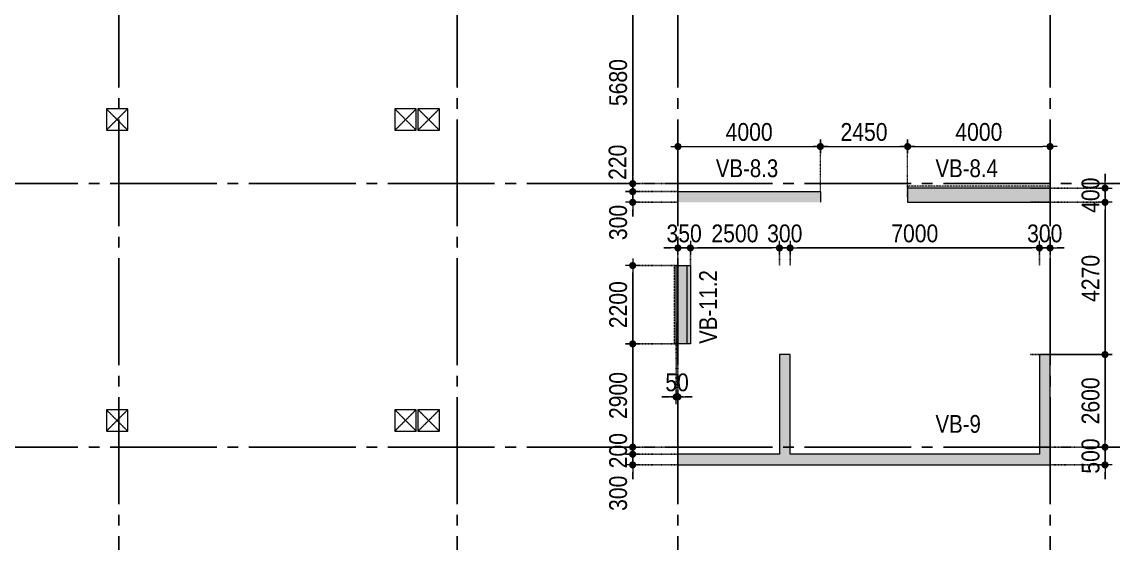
# Model space of a CAD drawing. Header units: millimetres. Extents: x -3973692 to -2843767, y 592734 to 838475.
# Drawn here: x -3490070 to -3459423, y 697534 to 712175 of the extents above; entities that cross this region are included whole.
import ezdxf
from ezdxf.enums import TextEntityAlignment as Align

# ---------------------------------------------------------------- set-up
doc = ezdxf.new("R2010")
doc.units = ezdxf.units.MM
doc.header["$MEASUREMENT"] = 0
doc.header["$PDMODE"] = 3
doc.header["$PDSIZE"] = -20
for name, pattern in [('CHG_XX_Cot_Tang 1$0$MB_Luoi truc$0$HTT Hidden 21', [3, 2, -1]), ('CHG_XX_Luoi truc$0$MB_Luoi truc$0$Center101', [13, 10, -1, 1, -1]), ('DIVIDE2', [15.875, 6.35, -3.175, 0, -3.175, 0, -3.175]), ('HIDDEN5', [2.8375, 1.25, -1.5875])]:
    doc.linetypes.add(name, pattern=pattern)
doc.layers.get('0').update_dxf_attribs({"lineweight": 9})
doc.layers.get('Defpoints').update_dxf_attribs({"color": 10, "lineweight": 0})
for name, color, linetype, lineweight in [("'S_General_Dim_1", 1, 'Continuous', 18), ("'S_General_Divide_3 Intermediate", 3, 'DIVIDE2', 40), ('CHG_XX_Cot_Tang 1$0$NS-DuongBao', 3, 'Continuous', 18), ('CHG_XX_Cot_Tang 1$0$NS-Pier', 150, 'Continuous', 9), ('CHG_XX_Cot_Tang 1$0$NS-Pier @ 1', 150, 'Continuous', 9), ('CHG_XX_Cot_Tang 1$0$NS-Pier @ 150 VP1', 150, 'Continuous', 9), ('CHG_XX_Cot_Tang 1$0$NS-Pier @ 150 VP2', 150, 'Continuous', 9), ('CHG_XX_Cot_Tang 1$0$NS-Pier @ 150 VP3', 150, 'Continuous', 9), ('CHG_XX_Cot_Tang 1$0$NS-Pier @ 150 VP4', 150, 'Continuous', 9), ('CHG_XX_Cot_Tang 1$0$NS-Pier @ 150 VP5', 150, 'Continuous', 9), ('CHG_XX_Cot_Tang 1$0$NS-Pier @ 150 VP6', 150, 'Continuous', 9), ('CHG_XX_Cot_Tang 1$0$NS-Pier @ 150 VP7', 150, 'Continuous', 9), ('CHG_XX_Cot_Tang 1$0$NS-Pier @ 150 VP8', 150, 'Continuous', 9), ('CHG_XX_Cot_Tang 1$0$NS-Pier @ 150 VP9', 150, 'Continuous', 9), ('CHG_XX_Cot_Tang 1$0$NS-Pier @ 150 VPModel', 150, 'Continuous', 9), ('KTH', 154, 'Continuous', 9), ('TEXT', 7, 'Continuous', 15)]:
    doc.layers.add(name, color=color, linetype=linetype, lineweight=lineweight)
for name, color, linetype in [('CHG_XX_Cot_Tang 1$0$mb_cot tang 1-3$0$Concrete Line', 6, 'Continuous'), ('CHG_XX_Luoi truc$0$Grid', 34, 'Continuous'), ('CHG_XX_Luoi truc$0$Grid Line', 251, 'CHG_XX_Luoi truc$0$MB_Luoi truc$0$Center101'), ('dim', 1, 'Continuous')]:
    doc.layers.add(name, color=color, linetype=linetype)
doc.styles.add('arial', font='arial.ttf', dxfattribs={"width": 0.85})
doc.styles.add('CHG_XX_Luoi truc$0$MB_Luoi truc$0$Grid A-F$0$VNI-HelveCB', font='')
doc.styles.add('TTP-HelCon', font='')
doc.styles.get('CHG_XX_Luoi truc$0$MB_Luoi truc$0$Grid A-F$0$VNI-HelveCB').set_extended_font_data('VNI-Helve-Condense', bold=True)
doc.styles.get('TTP-HelCon').set_extended_font_data('VNI-Helve-Condense')
doc.dimstyles.new('200', dxfattribs={"dimscale": 200, "dimtxt": 2.5, "dimasz": 1, "dimexe": 0, "dimexo": 0, "dimgap": 0.75, "dimtad": 1, "dimdec": 0, "dimrnd": 10, "dimzin": 9, "dimdsep": 46, "dimtxsty": 'arial', "dimblk1": 'DIMDOT', "dimblk2": 'DIMDOT', "dimsah": 1, "dimcen": 2, "dimdle": 3, "dimclre": 8, "dimclrt": 2, "dimadec": 0, "dimazin": 0, "dimtfac": 1, "dimtdec": 0, "dimtix": 1, "dimtmove": 2, "dimatfit": 3, "dimldrblk": 'DIMPIJL', "dimfxl": 1, "dimtvp": 1.8, "dimtolj": 1, "dimtzin": 0, "dimarcsym": 0})

# ---------------------------------------------------------------- blocks, each defined once
blk = doc.blocks.new('CHG_XX_Cot_Tang 1$0$HoBoi_C600x600')
at = {"layer": 'CHG_XX_Cot_Tang 1$0$NS-Pier', "linetype": 'CHG_XX_Cot_Tang 1$0$MB_Luoi truc$0$HTT Hidden 21'}
for p, q in [((300, 300), (-300, -300)), ((-300, 300), (300, -300))]:
    blk.add_line(p, q, dxfattribs=at)
at = {"layer": 'CHG_XX_Cot_Tang 1$0$NS-Pier'}
blk.add_lwpolyline([(300, -300), (300, 300), (-300, 300), (-300, -300)], close=True, dxfattribs=at)
blk = doc.blocks.new('CHG_XX_Cot_Tang 1$0$Block B_Core wall')
at = {"layer": 'CHG_XX_Cot_Tang 1$0$NS-Pier'}
for points in [[(-7300, 300), (-7300, 3100), (-7600, 3100), (-7600, 300)], [(0, 300), (0, 3100), (-300, 3100), (-300, 300)], [(0, 0), (0, 300), (-10450, 300), (-10450, 0)]]:
    blk.add_hatch(color=256, dxfattribs=at).paths.add_polyline_path(points)
for p, q in [((-7300, 3100), (-7600, 3100)), ((-7600, 3100), (-7600, 300)), ((-7300, 300), (-7300, 3100)), ((-300, 3100), (-300, 300)), ((0, 3100), (-300, 3100)), ((0, 0), (0, 3100)), ((-7600, 300), (-10450, 300)), ((-10450, 300), (-10450, 0)), ((-10450, 0), (0, 0)), ((-300, 300), (-7300, 300))]:
    blk.add_line(p, q, dxfattribs=at)
blk = doc.blocks.new('*U2841')
at = {"layer": 'CHG_XX_Luoi truc$0$Grid Line'}
blk.add_line((0, 0), (0, 608), dxfattribs=at)
at = {"layer": 'CHG_XX_Luoi truc$0$Grid', "lineweight": -2, "style": 'CHG_XX_Luoi truc$0$MB_Luoi truc$0$Grid A-F$0$VNI-HelveCB'}
for tag, p in [('GRIDSUB', (0, 617)), ('GRID', (0, -9))]:
    blk.add_attdef(tag, text='', height=5, dxfattribs=at).set_placement(p, align=Align.MIDDLE)
blk = doc.blocks.new('*U2846')
at = {"layer": 'CHG_XX_Luoi truc$0$Grid Line'}
blk.add_line((0, 0), (0, 608), dxfattribs=at)
at = {"layer": 'CHG_XX_Luoi truc$0$Grid', "lineweight": -2, "style": 'CHG_XX_Luoi truc$0$MB_Luoi truc$0$Grid A-F$0$VNI-HelveCB'}
for tag, p in [('GRIDSUB', (0, 617)), ('GRID', (0, -9))]:
    blk.add_attdef(tag, text='', height=5, dxfattribs=at).set_placement(p, align=Align.MIDDLE)
blk = doc.blocks.new('*U2843')
at = {"layer": 'CHG_XX_Luoi truc$0$Grid Line'}
blk.add_line((0, 0), (0, 438), dxfattribs=at)
at = {"layer": 'CHG_XX_Luoi truc$0$Grid', "lineweight": -2, "style": 'CHG_XX_Luoi truc$0$MB_Luoi truc$0$Grid A-F$0$VNI-HelveCB'}
for tag, p in [('GRIDSUB', (0, 447)), ('GRID', (0, -9))]:
    blk.add_attdef(tag, text='', height=5, dxfattribs=at).set_placement(p, align=Align.MIDDLE)
blk = doc.blocks.new('CHG_XX_Luoi truc')
at = {"layer": 'CHG_XX_Luoi truc$0$Grid', "xscale": 300, "yscale": 300, "zscale": 300}
for name, p in [('*U2846', (61150, -12747)), ('*U2841', (70650, -12747)), ('*U2841', (76850, -12747)), ('*U2841', (87300, -12747))]:
    blk.add_blockref(name, p, dxfattribs=at)
at = {"layer": 'CHG_XX_Luoi truc$0$Grid', "xscale": 300.0000000000013, "yscale": 300.0000000000013, "zscale": 300.0000000000013, "rotation": 90}
for p in [(110703, 97650), (110703, 90250)]:
    blk.add_blockref('*U2843', p, dxfattribs=at)
blk = doc.blocks.new('*U3265')
at = {"layer": 'CHG_XX_Cot_Tang 1$0$NS-Pier @ 1', "true_color": 0xffffff}
h = blk.add_hatch(color=7, dxfattribs=at)
h.dxf.hatch_style = 1
h.paths.add_polyline_path([(77200, 95350), (76800, 95350), (76800, 93150), (77200, 93150)])
at = {"layer": 'CHG_XX_Cot_Tang 1$0$NS-Pier @ 150 VP1', "true_color": 0xffffff}
h = blk.add_hatch(color=7, dxfattribs=at)
h.dxf.hatch_style = 1
h.paths.add_polyline_path([(77200, 95350), (76800, 95350), (76800, 93150), (77200, 93150)])
at = {"layer": 'CHG_XX_Cot_Tang 1$0$NS-Pier @ 150 VP2', "true_color": 0xffffff}
h = blk.add_hatch(color=7, dxfattribs=at)
h.dxf.hatch_style = 1
h.paths.add_polyline_path([(77200, 95350), (76800, 95350), (76800, 93150), (77200, 93150)])
at = {"layer": 'CHG_XX_Cot_Tang 1$0$NS-Pier @ 150 VP3', "true_color": 0xffffff}
h = blk.add_hatch(color=7, dxfattribs=at)
h.dxf.hatch_style = 1
h.paths.add_polyline_path([(77200, 95350), (76800, 95350), (76800, 93150), (77200, 93150)])
at = {"layer": 'CHG_XX_Cot_Tang 1$0$NS-Pier @ 150 VP4', "true_color": 0xffffff}
h = blk.add_hatch(color=7, dxfattribs=at)
h.dxf.hatch_style = 1
h.paths.add_polyline_path([(77200, 95350), (76800, 95350), (76800, 93150), (77200, 93150)])
at = {"layer": 'CHG_XX_Cot_Tang 1$0$NS-Pier @ 150 VP5', "true_color": 0xffffff}
h = blk.add_hatch(color=7, dxfattribs=at)
h.dxf.hatch_style = 1
h.paths.add_polyline_path([(77200, 95350), (76800, 95350), (76800, 93150), (77200, 93150)])
at = {"layer": 'CHG_XX_Cot_Tang 1$0$NS-Pier @ 150 VP6', "true_color": 0xffffff}
h = blk.add_hatch(color=7, dxfattribs=at)
h.dxf.hatch_style = 1
h.paths.add_polyline_path([(77200, 95350), (76800, 95350), (76800, 93150), (77200, 93150)])
at = {"layer": 'CHG_XX_Cot_Tang 1$0$NS-Pier @ 150 VP7', "true_color": 0xffffff}
h = blk.add_hatch(color=7, dxfattribs=at)
h.dxf.hatch_style = 1
h.paths.add_polyline_path([(77200, 95350), (76800, 95350), (76800, 93150), (77200, 93150)])
at = {"layer": 'CHG_XX_Cot_Tang 1$0$NS-Pier @ 150 VP8', "true_color": 0xffffff}
h = blk.add_hatch(color=7, dxfattribs=at)
h.dxf.hatch_style = 1
h.paths.add_polyline_path([(77200, 95350), (76800, 95350), (76800, 93150), (77200, 93150)])
at = {"layer": 'CHG_XX_Cot_Tang 1$0$NS-Pier @ 150 VP9', "true_color": 0xffffff}
h = blk.add_hatch(color=7, dxfattribs=at)
h.dxf.hatch_style = 1
h.paths.add_polyline_path([(77200, 95350), (76800, 95350), (76800, 93150), (77200, 93150)])
at = {"layer": 'CHG_XX_Cot_Tang 1$0$NS-Pier @ 150 VPModel', "true_color": 0xffffff}
h = blk.add_hatch(color=7, dxfattribs=at)
h.dxf.hatch_style = 1
h.paths.add_polyline_path([(77200, 95350), (76800, 95350), (76800, 93150), (77200, 93150)])
blk = doc.blocks.new('CHG_XX_Cot_Tang 1')
at = {"layer": 'CHG_XX_Cot_Tang 1$0$NS-Pier', "true_color": 0x139b48}
h = blk.add_hatch(color=114, dxfattribs=at)
h.dxf.hatch_style = 1
h.paths.add_polyline_path([(80850, 97125), (80850, 97425), (76850, 97425), (76850, 97125)])
h.paths.add_polyline_path([(83300, 97525), (83300, 97125), (87300, 97125), (87300, 97525)])
at = {"layer": 'CHG_XX_Cot_Tang 1$0$NS-DuongBao'}
blk.add_lwpolyline([(76800, 95350), (77200, 95350), (77200, 93150), (76800, 93150)], close=True, dxfattribs=at)
at = {"layer": 'CHG_XX_Cot_Tang 1$0$NS-Pier'}
for p, q in [((76850, 97125), (76850, 97525)), ((76850, 97425), (80850, 97425)), ((80850, 97425), (80850, 97125))]:
    blk.add_line(p, q, dxfattribs=at)
at = {"layer": 'CHG_XX_Cot_Tang 1$0$NS-Pier', "color": 9, "linetype": 'CHG_XX_Cot_Tang 1$0$MB_Luoi truc$0$HTT Hidden 21'}
for points in [[(87300, 97525), (87300, 97575), (83300, 97575), (83300, 97525)], [(76800, 93150), (76750, 93150), (76750, 95350), (76800, 95350)]]:
    blk.add_lwpolyline(points, dxfattribs=at)
at = {"layer": 'CHG_XX_Cot_Tang 1$0$NS-Pier'}
for points in [[(87300, 97525), (83300, 97525), (83300, 97125), (87300, 97125)], [(77100, 93150), (76800, 93150), (76800, 95350), (77100, 95350)]]:
    blk.add_lwpolyline(points, close=True, dxfattribs=at)
at = {"layer": 'CHG_XX_Cot_Tang 1$0$mb_cot tang 1-3$0$Concrete Line'}
for name, p in [('CHG_XX_Cot_Tang 1$0$HoBoi_C600x600', (61100, 99450)), ('CHG_XX_Cot_Tang 1$0$HoBoi_C600x600', (69200, 99450)), ('CHG_XX_Cot_Tang 1$0$HoBoi_C600x600', (69850, 99450)), ('CHG_XX_Cot_Tang 1$0$Block B_Core wall', (87300, 89750)), ('CHG_XX_Cot_Tang 1$0$HoBoi_C600x600', (61100, 91000)), ('CHG_XX_Cot_Tang 1$0$HoBoi_C600x600', (69200, 91000)), ('CHG_XX_Cot_Tang 1$0$HoBoi_C600x600', (69850, 91000))]:
    blk.add_blockref(name, p, dxfattribs=at)
at = {"layer": 'CHG_XX_Cot_Tang 1$0$NS-Pier'}
for name in ['CHG_XX_Luoi truc', '*U3265']:
    blk.add_blockref(name, (0, 0), dxfattribs=at)
blk = doc.blocks.new('DIMDOT')
for p, q in [((1, 0), (-1, 0)), ((0, -1), (0, 1))]:
    blk.add_line(p, q)
at = {"const_width": 0.5}
blk.add_lwpolyline([(-0.25, 0, 1), (0.25, 0, 1)], format="xyb", close=True, dxfattribs=at)
blk = doc.blocks.new('*D171')
at = {"layer": "'S_General_Dim_1", "color": 8, "linetype": 'HIDDEN5', "lineweight": -2, "transparency": 16777216}
for p, q in [((-3471645, 713306), (-3472916, 713306)), ((-3471645, 707631), (-3472916, 707631))]:
    blk.add_line(p, q, dxfattribs=at)
at = {"layer": "'S_General_Dim_1", "color": 0, "lineweight": -2, "transparency": 16777216}
blk.add_line((-3472916, 713106), (-3472916, 707831), dxfattribs=at)
at = {"layer": 'Defpoints', "color": 0, "transparency": 16777216}
for p in [(-3471645, 713306), (-3472916, 707631), (-3471645, 707631)]:
    blk.add_point(p, dxfattribs=at)
at = {"layer": "'S_General_Dim_1", "color": 0, "lineweight": -2, "transparency": 16777216, "xscale": 200, "yscale": 200, "zscale": 200}
for p, rotation in [((-3472916, 713306), 90), ((-3472916, 707631), 270)]:
    blk.add_blockref('DIMDOT', p, dxfattribs=dict(at, rotation=rotation))
at = {"layer": "'S_General_Dim_1", "color": 2, "transparency": 16777216, "insert": (-3473322, 710469), "char_height": 500, "attachment_point": 5, "rotation": 90, "style": 'arial'}
blk.add_mtext('\\A1;5680', dxfattribs=at)
blk = doc.blocks.new('DIMPIJL')
at = {"linetype": 'ByBlock'}
blk.add_solid([(-2.5, 0.42), (-2.5, -0.42), (0, 0)], dxfattribs=at)
blk = doc.blocks.new('*D172')
at = {"layer": "'S_General_Dim_1", "color": 0, "lineweight": -2, "transparency": 16777216}
for p, q in [((-3472916, 707831), (-3472916, 708031)), ((-3472916, 707631), (-3472916, 707406)), ((-3472916, 707206), (-3472916, 707006))]:
    blk.add_line(p, q, dxfattribs=at)
at = {"layer": "'S_General_Dim_1", "color": 8, "linetype": 'HIDDEN5', "lineweight": -2, "transparency": 16777216}
for p, q in [((-3471645, 707631), (-3472916, 707631)), ((-3471645, 707406), (-3472916, 707406))]:
    blk.add_line(p, q, dxfattribs=at)
at = {"layer": 'Defpoints', "color": 0, "transparency": 16777216}
for p in [(-3471645, 707631), (-3472916, 707406), (-3471645, 707406)]:
    blk.add_point(p, dxfattribs=at)
at = {"layer": "'S_General_Dim_1", "color": 0, "lineweight": -2, "transparency": 16777216, "xscale": 200, "yscale": 200, "zscale": 200}
for p, rotation in [((-3472916, 707631), 270), ((-3472916, 707406), 90)]:
    blk.add_blockref('DIMDOT', p, dxfattribs=dict(at, rotation=rotation))
at = {"layer": "'S_General_Dim_1", "color": 2, "transparency": 16777216, "insert": (-3473338, 708230), "char_height": 500, "attachment_point": 5, "rotation": 90, "style": 'arial'}
blk.add_mtext('\\A1;220', dxfattribs=at)
blk = doc.blocks.new('*D173')
at = {"layer": "'S_General_Dim_1", "color": 0, "lineweight": -2, "transparency": 16777216}
for p, q in [((-3472916, 707606), (-3472916, 707806)), ((-3472916, 707406), (-3472916, 707106)), ((-3472916, 706906), (-3472916, 706706))]:
    blk.add_line(p, q, dxfattribs=at)
at = {"layer": "'S_General_Dim_1", "color": 8, "linetype": 'HIDDEN5', "lineweight": -2, "transparency": 16777216}
for p, q in [((-3471645, 707406), (-3472916, 707406)), ((-3471645, 707106), (-3472916, 707106))]:
    blk.add_line(p, q, dxfattribs=at)
at = {"layer": 'Defpoints', "color": 0, "transparency": 16777216}
for p in [(-3471645, 707406), (-3472916, 707106), (-3471645, 707106)]:
    blk.add_point(p, dxfattribs=at)
at = {"layer": "'S_General_Dim_1", "color": 0, "lineweight": -2, "transparency": 16777216, "xscale": 200, "yscale": 200, "zscale": 200}
for p, rotation in [((-3472916, 707406), 270), ((-3472916, 707106), 90)]:
    blk.add_blockref('DIMDOT', p, dxfattribs=dict(at, rotation=rotation))
at = {"layer": "'S_General_Dim_1", "color": 2, "transparency": 16777216, "insert": (-3473322, 706540), "char_height": 500, "attachment_point": 5, "rotation": 90, "style": 'arial'}
blk.add_mtext('\\A1;300', dxfattribs=at)
blk = doc.blocks.new('*D174')
at = {"layer": "'S_General_Dim_1", "color": 8, "linetype": 'HIDDEN5', "lineweight": -2, "transparency": 16777216}
for p, q in [((-3471645, 705331), (-3472916, 705331)), ((-3471645, 703131), (-3472916, 703131))]:
    blk.add_line(p, q, dxfattribs=at)
at = {"layer": "'S_General_Dim_1", "color": 0, "lineweight": -2, "transparency": 16777216}
blk.add_line((-3472916, 705131), (-3472916, 703331), dxfattribs=at)
at = {"layer": 'Defpoints', "color": 0, "transparency": 16777216}
for p in [(-3471645, 705331), (-3472916, 703131), (-3471645, 703131)]:
    blk.add_point(p, dxfattribs=at)
at = {"layer": "'S_General_Dim_1", "color": 0, "lineweight": -2, "transparency": 16777216, "xscale": 200, "yscale": 200, "zscale": 200}
for p, rotation in [((-3472916, 705331), 90), ((-3472916, 703131), 270)]:
    blk.add_blockref('DIMDOT', p, dxfattribs=dict(at, rotation=rotation))
at = {"layer": "'S_General_Dim_1", "color": 2, "transparency": 16777216, "insert": (-3473322, 704231), "char_height": 500, "attachment_point": 5, "rotation": 90, "style": 'arial'}
blk.add_mtext('\\A1;2200', dxfattribs=at)
blk = doc.blocks.new('*D175')
at = {"layer": "'S_General_Dim_1", "color": 8, "linetype": 'HIDDEN5', "lineweight": -2, "transparency": 16777216}
for p, q in [((-3471645, 703131), (-3472916, 703131)), ((-3471645, 700231), (-3472916, 700231))]:
    blk.add_line(p, q, dxfattribs=at)
at = {"layer": "'S_General_Dim_1", "color": 0, "lineweight": -2, "transparency": 16777216}
blk.add_line((-3472916, 702931), (-3472916, 700431), dxfattribs=at)
at = {"layer": 'Defpoints', "color": 0, "transparency": 16777216}
for p in [(-3471645, 703131), (-3472916, 700231), (-3471645, 700231)]:
    blk.add_point(p, dxfattribs=at)
at = {"layer": "'S_General_Dim_1", "color": 0, "lineweight": -2, "transparency": 16777216, "xscale": 200, "yscale": 200, "zscale": 200}
for p, rotation in [((-3472916, 703131), 90), ((-3472916, 700231), 270)]:
    blk.add_blockref('DIMDOT', p, dxfattribs=dict(at, rotation=rotation))
at = {"layer": "'S_General_Dim_1", "color": 2, "transparency": 16777216, "insert": (-3473322, 701681), "char_height": 500, "attachment_point": 5, "rotation": 90, "style": 'arial'}
blk.add_mtext('\\A1;2900', dxfattribs=at)
blk = doc.blocks.new('*D176')
at = {"layer": "'S_General_Dim_1", "color": 0, "lineweight": -2, "transparency": 16777216}
for p, q in [((-3472916, 700431), (-3472916, 700631)), ((-3472916, 700231), (-3472916, 700031)), ((-3472916, 699831), (-3472916, 699631))]:
    blk.add_line(p, q, dxfattribs=at)
at = {"layer": "'S_General_Dim_1", "color": 8, "linetype": 'HIDDEN5', "lineweight": -2, "transparency": 16777216}
for p, q in [((-3471645, 700231), (-3472916, 700231)), ((-3471645, 700031), (-3472916, 700031))]:
    blk.add_line(p, q, dxfattribs=at)
at = {"layer": 'Defpoints', "color": 0, "transparency": 16777216}
for p in [(-3472916, 700031), (-3471645, 700231), (-3471645, 700031)]:
    blk.add_point(p, dxfattribs=at)
at = {"layer": "'S_General_Dim_1", "color": 0, "lineweight": -2, "transparency": 16777216, "xscale": 200, "yscale": 200, "zscale": 200}
for p, rotation in [((-3472916, 700231), 270), ((-3472916, 700031), 90)]:
    blk.add_blockref('DIMDOT', p, dxfattribs=dict(at, rotation=rotation))
at = {"layer": "'S_General_Dim_1", "color": 2, "transparency": 16777216, "insert": (-3473322, 700131), "char_height": 500, "attachment_point": 5, "rotation": 90, "style": 'arial'}
blk.add_mtext('\\A1;200', dxfattribs=at)
blk = doc.blocks.new('*D177')
at = {"layer": "'S_General_Dim_1", "color": 0, "lineweight": -2, "transparency": 16777216}
for p, q in [((-3472916, 700231), (-3472916, 700431)), ((-3472916, 700031), (-3472916, 699731)), ((-3472916, 699531), (-3472916, 699331))]:
    blk.add_line(p, q, dxfattribs=at)
at = {"layer": "'S_General_Dim_1", "color": 8, "linetype": 'HIDDEN5', "lineweight": -2, "transparency": 16777216}
for p, q in [((-3471645, 700031), (-3472916, 700031)), ((-3471645, 699731), (-3472916, 699731))]:
    blk.add_line(p, q, dxfattribs=at)
at = {"layer": 'Defpoints', "color": 0, "transparency": 16777216}
for p in [(-3471645, 700031), (-3472916, 699731), (-3471645, 699731)]:
    blk.add_point(p, dxfattribs=at)
at = {"layer": "'S_General_Dim_1", "color": 0, "lineweight": -2, "transparency": 16777216, "xscale": 200, "yscale": 200, "zscale": 200}
for p, rotation in [((-3472916, 700031), 270), ((-3472916, 699731), 90)]:
    blk.add_blockref('DIMDOT', p, dxfattribs=dict(at, rotation=rotation))
at = {"layer": "'S_General_Dim_1", "color": 2, "transparency": 16777216, "insert": (-3473322, 698935), "char_height": 500, "attachment_point": 5, "rotation": 90, "style": 'arial'}
blk.add_mtext('\\A1;300', dxfattribs=at)
blk = doc.blocks.new('*D359')
at = {"layer": "'S_General_Dim_1", "color": 8, "linetype": 'HIDDEN5', "lineweight": -2, "transparency": 16777216}
for p, q in [((-3461195, 702831), (-3459652, 702831)), ((-3461195, 700231), (-3459652, 700231))]:
    blk.add_line(p, q, dxfattribs=at)
at = {"layer": "'S_General_Dim_1", "color": 0, "lineweight": -2, "transparency": 16777216}
blk.add_line((-3459652, 702631), (-3459652, 700431), dxfattribs=at)
at = {"layer": 'Defpoints', "color": 0, "transparency": 16777216}
for p in [(-3461195, 702831), (-3461195, 700231), (-3459652, 700231)]:
    blk.add_point(p, dxfattribs=at)
at = {"layer": "'S_General_Dim_1", "color": 0, "lineweight": -2, "transparency": 16777216, "xscale": 200, "yscale": 200, "zscale": 200}
for p, rotation in [((-3459652, 702831), 90), ((-3459652, 700231), 270)]:
    blk.add_blockref('DIMDOT', p, dxfattribs=dict(at, rotation=rotation))
at = {"layer": "'S_General_Dim_1", "color": 2, "transparency": 16777216, "insert": (-3460057, 701531), "char_height": 500, "attachment_point": 5, "rotation": 90, "style": 'arial'}
blk.add_mtext('\\A1;2600', dxfattribs=at)
blk = doc.blocks.new('*D360')
at = {"layer": "'S_General_Dim_1", "color": 0, "lineweight": -2, "transparency": 16777216}
for p, q in [((-3459652, 700431), (-3459652, 700631)), ((-3459652, 700231), (-3459652, 699731)), ((-3459652, 699531), (-3459652, 699331))]:
    blk.add_line(p, q, dxfattribs=at)
at = {"layer": "'S_General_Dim_1", "color": 8, "linetype": 'HIDDEN5', "lineweight": -2, "transparency": 16777216}
for p, q in [((-3461195, 700231), (-3459652, 700231)), ((-3461195, 699731), (-3459652, 699731))]:
    blk.add_line(p, q, dxfattribs=at)
at = {"layer": 'Defpoints', "color": 0, "transparency": 16777216}
for p in [(-3461195, 700231), (-3461195, 699731), (-3459652, 699731)]:
    blk.add_point(p, dxfattribs=at)
at = {"layer": "'S_General_Dim_1", "color": 0, "lineweight": -2, "transparency": 16777216, "xscale": 200, "yscale": 200, "zscale": 200}
for p, rotation in [((-3459652, 700231), 270), ((-3459652, 699731), 90)]:
    blk.add_blockref('DIMDOT', p, dxfattribs=dict(at, rotation=rotation))
at = {"layer": "'S_General_Dim_1", "color": 2, "transparency": 16777216, "insert": (-3460057, 699981), "char_height": 500, "attachment_point": 5, "rotation": 90, "style": 'arial'}
blk.add_mtext('\\A1;500', dxfattribs=at)
blk = doc.blocks.new('*D361')
at = {"layer": "'S_General_Dim_1", "color": 0, "lineweight": -2, "transparency": 16777216}
for p, q in [((-3471845, 705825), (-3472045, 705825)), ((-3471645, 705825), (-3471295, 705825)), ((-3471095, 705825), (-3470895, 705825))]:
    blk.add_line(p, q, dxfattribs=at)
at = {"layer": "'S_General_Dim_1", "color": 8, "linetype": 'HIDDEN5', "lineweight": -2, "transparency": 16777216}
for p, q in [((-3471645, 705331), (-3471645, 705825)), ((-3471295, 705331), (-3471295, 705825))]:
    blk.add_line(p, q, dxfattribs=at)
at = {"layer": 'Defpoints', "color": 0, "transparency": 16777216}
for p in [(-3471295, 705825), (-3471645, 705331), (-3471295, 705331)]:
    blk.add_point(p, dxfattribs=at)
at = {"layer": "'S_General_Dim_1", "color": 0, "lineweight": -2, "transparency": 16777216, "xscale": 200, "yscale": 200, "zscale": 200}
blk.add_blockref('DIMDOT', (-3471645, 705825), dxfattribs=at)
at = {"layer": "'S_General_Dim_1", "color": 0, "lineweight": -2, "transparency": 16777216, "xscale": 200, "yscale": 200, "zscale": 200, "rotation": 180}
blk.add_blockref('DIMDOT', (-3471295, 705825), dxfattribs=at)
at = {"layer": "'S_General_Dim_1", "color": 2, "transparency": 16777216, "insert": (-3471470, 706230), "char_height": 500, "attachment_point": 5, "style": 'arial'}
blk.add_mtext('\\A1;350', dxfattribs=at)
blk = doc.blocks.new('*D362')
at = {"layer": "'S_General_Dim_1", "color": 8, "linetype": 'HIDDEN5', "lineweight": -2, "transparency": 16777216}
for p, q in [((-3471295, 705331), (-3471295, 705825)), ((-3468795, 705331), (-3468795, 705825))]:
    blk.add_line(p, q, dxfattribs=at)
at = {"layer": "'S_General_Dim_1", "color": 0, "lineweight": -2, "transparency": 16777216}
blk.add_line((-3471095, 705825), (-3468995, 705825), dxfattribs=at)
at = {"layer": 'Defpoints', "color": 0, "transparency": 16777216}
for p in [(-3468795, 705825), (-3471295, 705331), (-3468795, 705331)]:
    blk.add_point(p, dxfattribs=at)
at = {"layer": "'S_General_Dim_1", "color": 0, "lineweight": -2, "transparency": 16777216, "xscale": 200, "yscale": 200, "zscale": 200, "rotation": 180}
blk.add_blockref('DIMDOT', (-3471295, 705825), dxfattribs=at)
at = {"layer": "'S_General_Dim_1", "color": 0, "lineweight": -2, "transparency": 16777216, "xscale": 200, "yscale": 200, "zscale": 200}
blk.add_blockref('DIMDOT', (-3468795, 705825), dxfattribs=at)
at = {"layer": "'S_General_Dim_1", "color": 2, "transparency": 16777216, "insert": (-3470045, 706230), "char_height": 500, "attachment_point": 5, "style": 'arial'}
blk.add_mtext('\\A1;2500', dxfattribs=at)
blk = doc.blocks.new('*D363')
at = {"layer": "'S_General_Dim_1", "color": 0, "lineweight": -2, "transparency": 16777216}
for p, q in [((-3468995, 705825), (-3469195, 705825)), ((-3468795, 705825), (-3468495, 705825)), ((-3468295, 705825), (-3468095, 705825))]:
    blk.add_line(p, q, dxfattribs=at)
at = {"layer": "'S_General_Dim_1", "color": 8, "linetype": 'HIDDEN5', "lineweight": -2, "transparency": 16777216}
for p, q in [((-3468795, 705331), (-3468795, 705825)), ((-3468495, 705331), (-3468495, 705825))]:
    blk.add_line(p, q, dxfattribs=at)
at = {"layer": 'Defpoints', "color": 0, "transparency": 16777216}
for p in [(-3468495, 705825), (-3468795, 705331), (-3468495, 705331)]:
    blk.add_point(p, dxfattribs=at)
at = {"layer": "'S_General_Dim_1", "color": 0, "lineweight": -2, "transparency": 16777216, "xscale": 200, "yscale": 200, "zscale": 200}
blk.add_blockref('DIMDOT', (-3468795, 705825), dxfattribs=at)
at = {"layer": "'S_General_Dim_1", "color": 0, "lineweight": -2, "transparency": 16777216, "xscale": 200, "yscale": 200, "zscale": 200, "rotation": 180}
blk.add_blockref('DIMDOT', (-3468495, 705825), dxfattribs=at)
at = {"layer": "'S_General_Dim_1", "color": 2, "transparency": 16777216, "insert": (-3468645, 706230), "char_height": 500, "attachment_point": 5, "style": 'arial'}
blk.add_mtext('\\A1;300', dxfattribs=at)
blk = doc.blocks.new('*D364')
at = {"layer": "'S_General_Dim_1", "color": 8, "linetype": 'HIDDEN5', "lineweight": -2, "transparency": 16777216}
for p, q in [((-3468495, 705331), (-3468495, 705825)), ((-3461495, 705331), (-3461495, 705825))]:
    blk.add_line(p, q, dxfattribs=at)
at = {"layer": "'S_General_Dim_1", "color": 0, "lineweight": -2, "transparency": 16777216}
blk.add_line((-3468295, 705825), (-3461695, 705825), dxfattribs=at)
at = {"layer": 'Defpoints', "color": 0, "transparency": 16777216}
for p in [(-3461495, 705825), (-3468495, 705331), (-3461495, 705331)]:
    blk.add_point(p, dxfattribs=at)
at = {"layer": "'S_General_Dim_1", "color": 0, "lineweight": -2, "transparency": 16777216, "xscale": 200, "yscale": 200, "zscale": 200, "rotation": 180}
blk.add_blockref('DIMDOT', (-3468495, 705825), dxfattribs=at)
at = {"layer": "'S_General_Dim_1", "color": 0, "lineweight": -2, "transparency": 16777216, "xscale": 200, "yscale": 200, "zscale": 200}
blk.add_blockref('DIMDOT', (-3461495, 705825), dxfattribs=at)
at = {"layer": "'S_General_Dim_1", "color": 2, "transparency": 16777216, "insert": (-3464995, 706230), "char_height": 500, "attachment_point": 5, "style": 'arial'}
blk.add_mtext('\\A1;7000', dxfattribs=at)
blk = doc.blocks.new('*D365')
at = {"layer": "'S_General_Dim_1", "color": 0, "lineweight": -2, "transparency": 16777216}
for p, q in [((-3461695, 705825), (-3461895, 705825)), ((-3461495, 705825), (-3461195, 705825)), ((-3460995, 705825), (-3460795, 705825))]:
    blk.add_line(p, q, dxfattribs=at)
at = {"layer": "'S_General_Dim_1", "color": 8, "linetype": 'HIDDEN5', "lineweight": -2, "transparency": 16777216}
for p, q in [((-3461495, 705331), (-3461495, 705825)), ((-3461195, 705331), (-3461195, 705825))]:
    blk.add_line(p, q, dxfattribs=at)
at = {"layer": 'Defpoints', "color": 0, "transparency": 16777216}
for p in [(-3461195, 705825), (-3461495, 705331), (-3461195, 705331)]:
    blk.add_point(p, dxfattribs=at)
at = {"layer": "'S_General_Dim_1", "color": 0, "lineweight": -2, "transparency": 16777216, "xscale": 200, "yscale": 200, "zscale": 200}
blk.add_blockref('DIMDOT', (-3461495, 705825), dxfattribs=at)
at = {"layer": "'S_General_Dim_1", "color": 0, "lineweight": -2, "transparency": 16777216, "xscale": 200, "yscale": 200, "zscale": 200, "rotation": 180}
blk.add_blockref('DIMDOT', (-3461195, 705825), dxfattribs=at)
at = {"layer": "'S_General_Dim_1", "color": 2, "transparency": 16777216, "insert": (-3461345, 706230), "char_height": 500, "attachment_point": 5, "style": 'arial'}
blk.add_mtext('\\A1;300', dxfattribs=at)
blk = doc.blocks.new('b')
at = {"layer": 'TEXT', "color": 3, "style": 'TTP-HelCon'}
for s, p in [('VB-8.3', (-21635, -54418)), ('VB-8.4', (-15467, -54418)), ('VB-9', (-15467, -61598))]:
    blk.add_text(s, height=500, dxfattribs=at).set_placement(p)
blk.add_text('VB-11.2', height=500, rotation=90, dxfattribs=at).set_placement((-21603, -59100))
blk = doc.blocks.new('*D2553')
at = {"layer": "'S_General_Dim_1", "color": 8, "linetype": 'HIDDEN5', "lineweight": -2, "transparency": 16777216}
for p, q in [((76850, 97425), (76850, 98692)), ((80850, 97425), (80850, 98692))]:
    blk.add_line(p, q, dxfattribs=at)
at = {"layer": "'S_General_Dim_1", "color": 0, "lineweight": -2, "transparency": 16777216}
blk.add_line((77050, 98692), (80650, 98692), dxfattribs=at)
at = {"layer": 'Defpoints', "color": 0, "transparency": 16777216}
for p in [(80850, 98692), (76850, 97425), (80850, 97425)]:
    blk.add_point(p, dxfattribs=at)
at = {"layer": "'S_General_Dim_1", "color": 0, "lineweight": -2, "transparency": 16777216, "xscale": 200, "yscale": 200, "zscale": 200, "rotation": 180}
blk.add_blockref('DIMDOT', (76850, 98692), dxfattribs=at)
at = {"layer": "'S_General_Dim_1", "color": 0, "lineweight": -2, "transparency": 16777216, "xscale": 200, "yscale": 200, "zscale": 200}
blk.add_blockref('DIMDOT', (80850, 98692), dxfattribs=at)
at = {"layer": "'S_General_Dim_1", "color": 2, "transparency": 16777216, "insert": (78850, 99098), "char_height": 500, "attachment_point": 5, "style": 'arial'}
blk.add_mtext('\\A1;4000', dxfattribs=at)
blk = doc.blocks.new('*D2554')
at = {"layer": "'S_General_Dim_1", "color": 8, "linetype": 'HIDDEN5', "lineweight": -2, "transparency": 16777216}
for p, q in [((80850, 97425), (80850, 98692)), ((83300, 97275), (83300, 98692))]:
    blk.add_line(p, q, dxfattribs=at)
at = {"layer": "'S_General_Dim_1", "color": 0, "lineweight": -2, "transparency": 16777216}
blk.add_line((81050, 98692), (83100, 98692), dxfattribs=at)
at = {"layer": 'Defpoints', "color": 0, "transparency": 16777216}
for p in [(83300, 98692), (80850, 97425), (83300, 97275)]:
    blk.add_point(p, dxfattribs=at)
at = {"layer": "'S_General_Dim_1", "color": 0, "lineweight": -2, "transparency": 16777216, "xscale": 200, "yscale": 200, "zscale": 200, "rotation": 180}
blk.add_blockref('DIMDOT', (80850, 98692), dxfattribs=at)
at = {"layer": "'S_General_Dim_1", "color": 0, "lineweight": -2, "transparency": 16777216, "xscale": 200, "yscale": 200, "zscale": 200}
blk.add_blockref('DIMDOT', (83300, 98692), dxfattribs=at)
at = {"layer": "'S_General_Dim_1", "color": 2, "transparency": 16777216, "insert": (82075, 99098), "char_height": 500, "attachment_point": 5, "style": 'arial'}
blk.add_mtext('\\A1;2450', dxfattribs=at)
blk = doc.blocks.new('*D2555')
at = {"layer": "'S_General_Dim_1", "color": 8, "linetype": 'HIDDEN5', "lineweight": -2, "transparency": 16777216}
for p, q in [((83300, 97275), (83300, 98692)), ((87300, 97425), (87300, 98692))]:
    blk.add_line(p, q, dxfattribs=at)
at = {"layer": "'S_General_Dim_1", "color": 0, "lineweight": -2, "transparency": 16777216}
blk.add_line((83500, 98692), (87100, 98692), dxfattribs=at)
at = {"layer": 'Defpoints', "color": 0, "transparency": 16777216}
for p in [(87300, 98692), (83300, 97275), (87300, 97425)]:
    blk.add_point(p, dxfattribs=at)
at = {"layer": "'S_General_Dim_1", "color": 0, "lineweight": -2, "transparency": 16777216, "xscale": 200, "yscale": 200, "zscale": 200, "rotation": 180}
blk.add_blockref('DIMDOT', (83300, 98692), dxfattribs=at)
at = {"layer": "'S_General_Dim_1", "color": 0, "lineweight": -2, "transparency": 16777216, "xscale": 200, "yscale": 200, "zscale": 200}
blk.add_blockref('DIMDOT', (87300, 98692), dxfattribs=at)
at = {"layer": "'S_General_Dim_1", "color": 2, "transparency": 16777216, "insert": (85300, 99098), "char_height": 500, "attachment_point": 5, "style": 'arial'}
blk.add_mtext('\\A1;4000', dxfattribs=at)
blk = doc.blocks.new('*D2623')
at = {"layer": 'Defpoints', "color": 0, "transparency": 16777216}
for p in [(-3471695, 703741), (-3471645, 703741), (-3471645, 701641)]:
    blk.add_point(p, dxfattribs=at)
at = {"layer": 'KTH', "color": 8, "linetype": 'HIDDEN5', "lineweight": -2, "transparency": 16777216}
for p, q in [((-3471695, 703741), (-3471695, 701641)), ((-3471645, 703741), (-3471645, 701641))]:
    blk.add_line(p, q, dxfattribs=at)
at = {"layer": 'KTH', "color": 0, "lineweight": -2, "transparency": 16777216}
for p, q in [((-3471895, 701641), (-3472095, 701641)), ((-3471695, 701641), (-3471645, 701641)), ((-3471445, 701641), (-3471245, 701641))]:
    blk.add_line(p, q, dxfattribs=at)
at = {"layer": 'KTH', "color": 0, "lineweight": -2, "transparency": 16777216, "xscale": 200, "yscale": 200, "zscale": 200}
blk.add_blockref('DIMDOT', (-3471695, 701641), dxfattribs=at)
at = {"layer": 'KTH', "color": 0, "lineweight": -2, "transparency": 16777216, "xscale": 200, "yscale": 200, "zscale": 200, "rotation": 180}
blk.add_blockref('DIMDOT', (-3471645, 701641), dxfattribs=at)
at = {"layer": 'KTH', "color": 2, "transparency": 16777216, "insert": (-3471670, 702047), "char_height": 500, "attachment_point": 5, "style": 'arial'}
blk.add_mtext('\\A1;50', dxfattribs=at)
blk = doc.blocks.new('*D2647')
at = {"layer": 'Defpoints', "color": 0, "transparency": 16777216}
for p in [(-3461752, 707106), (-3459652, 707106), (-3461752, 702831)]:
    blk.add_point(p, dxfattribs=at)
at = {"layer": 'KTH', "color": 8, "linetype": 'HIDDEN5', "lineweight": -2, "transparency": 16777216}
for p, q in [((-3461752, 707106), (-3459652, 707106)), ((-3461752, 702831), (-3459652, 702831))]:
    blk.add_line(p, q, dxfattribs=at)
at = {"layer": 'KTH', "color": 0, "lineweight": -2, "transparency": 16777216}
blk.add_line((-3459652, 703031), (-3459652, 706906), dxfattribs=at)
at = {"layer": 'KTH', "color": 0, "lineweight": -2, "transparency": 16777216, "xscale": 200, "yscale": 200, "zscale": 200}
for p, rotation in [((-3459652, 707106), 90), ((-3459652, 702831), 270)]:
    blk.add_blockref('DIMDOT', p, dxfattribs=dict(at, rotation=rotation))
at = {"layer": 'KTH', "color": 2, "transparency": 16777216, "insert": (-3460057, 704969), "char_height": 500, "attachment_point": 5, "rotation": 90, "style": 'arial'}
blk.add_mtext('\\A1;4270', dxfattribs=at)
blk = doc.blocks.new('*D2648')
at = {"layer": 'Defpoints', "color": 0, "transparency": 16777216}
for p in [(-3461752, 707506), (-3459652, 707506), (-3461752, 707106)]:
    blk.add_point(p, dxfattribs=at)
at = {"layer": 'KTH', "color": 0, "lineweight": -2, "transparency": 16777216}
for p, q in [((-3459652, 707706), (-3459652, 707906)), ((-3459652, 707106), (-3459652, 707506)), ((-3459652, 706906), (-3459652, 706706))]:
    blk.add_line(p, q, dxfattribs=at)
at = {"layer": 'KTH', "color": 8, "linetype": 'HIDDEN5', "lineweight": -2, "transparency": 16777216}
for p, q in [((-3461752, 707506), (-3459652, 707506)), ((-3461752, 707106), (-3459652, 707106))]:
    blk.add_line(p, q, dxfattribs=at)
at = {"layer": 'KTH', "color": 0, "lineweight": -2, "transparency": 16777216, "xscale": 200, "yscale": 200, "zscale": 200}
for p, rotation in [((-3459652, 707506), 270), ((-3459652, 707106), 90)]:
    blk.add_blockref('DIMDOT', p, dxfattribs=dict(at, rotation=rotation))
at = {"layer": 'KTH', "color": 2, "transparency": 16777216, "insert": (-3460057, 707306), "char_height": 500, "attachment_point": 5, "rotation": 90, "style": 'arial'}
blk.add_mtext('\\A1;400', dxfattribs=at)
blk = doc.blocks.new('111')
at = {"layer": "'S_General_Dim_1"}
for base, p1, p2, picture, middle in [((80850, 98692.3), (76850, 97425), (80850, 97425), '*D2553', (78850, 99097.6)), ((83300, 98692.3), (80850, 97425), (83300, 97275), '*D2554', (82075, 99097.6)), ((87300, 98692.3), (83300, 97275), (87300, 97425), '*D2555', (85300, 99097.6))]:
    dim = blk.add_linear_dim(base=base, p1=p1, p2=p2, dimstyle='200', dxfattribs=at)
    dim.commit()
    dim.dimension.update_dxf_attribs({"geometry": picture, "text_midpoint": middle})

msp = doc.modelspace()

# ---------------------------------------------------------------- block references
at = {"layer": "'S_General_Divide_3 Intermediate"}
msp.add_blockref('CHG_XX_Cot_Tang 1', (-3548495.2, 609981), dxfattribs=at)
at = {"layer": 'dim'}
msp.add_blockref('b', (-3448945.2, 762231), dxfattribs=at)
at = {"layer": 'TEXT'}
msp.add_blockref('111', (-3548495.2, 609981), dxfattribs=at)

# ---------------------------------------------------------------- dimensions: what is measured, and where the dimension line sits
at = {"layer": "'S_General_Dim_1"}
for base, p1, p2, picture, middle in [((-3472916.4, 707631), (-3471645.2, 713306), (-3471645.2, 707631), '*D171', (-3473321.6, 710468.5)), ((-3472916.4, 703131), (-3471645.2, 705331), (-3471645.2, 703131), '*D174', (-3473321.6, 704231)), ((-3472916.4, 700231), (-3471645.2, 703131), (-3471645.2, 700231), '*D175', (-3473321.6, 701681)), ((-3459651.6, 700231), (-3461195.2, 702831), (-3461195.2, 700231), '*D359', (-3460056.9, 701531)), ((-3472916.4, 700031), (-3471645.2, 700231), (-3471645.2, 700031), '*D176', (-3473321.6, 700131)), ((-3459651.6, 699731), (-3461195.2, 700231), (-3461195.2, 699731), '*D360', (-3460056.9, 699981))]:
    dim = msp.add_linear_dim(base=base, p1=p1, p2=p2, angle=90, dimstyle='200', dxfattribs=at)
    dim.commit()
    dim.dimension.update_dxf_attribs({"geometry": picture, "text_midpoint": middle})
for base, p1, p2, picture, middle in [((-3472916.4, 707406), (-3471645.2, 707631), (-3471645.2, 707406), '*D172', (-3473337.6, 708230.2)), ((-3472916.4, 707106), (-3471645.2, 707406), (-3471645.2, 707106), '*D173', (-3473321.8, 706540.4)), ((-3472916.4, 699731), (-3471645.2, 700031), (-3471645.2, 699731), '*D177', (-3473321.8, 698934.7))]:
    dim = msp.add_linear_dim(base=base, p1=p1, p2=p2, angle=90, dimstyle='200', dxfattribs=at)
    dim.commit()
    dim.dimension.update_dxf_attribs({"geometry": picture, "text_midpoint": middle, "dimtype": 160})
for base, p1, p2, picture, middle in [((-3471295.2, 705824.9), (-3471645.2, 705331), (-3471295.2, 705331), '*D361', (-3471470.2, 706230.4)), ((-3468795.2, 705824.9), (-3471295.2, 705331), (-3468795.2, 705331), '*D362', (-3470045.2, 706230.2)), ((-3468495.2, 705824.9), (-3468795.2, 705331), (-3468495.2, 705331), '*D363', (-3468645.2, 706230.4)), ((-3461495.2, 705824.9), (-3468495.2, 705331), (-3461495.2, 705331), '*D364', (-3464995.2, 706230.2)), ((-3461195.2, 705824.9), (-3461495.2, 705331), (-3461195.2, 705331), '*D365', (-3461345.2, 706230.4))]:
    dim = msp.add_linear_dim(base=base, p1=p1, p2=p2, dimstyle='200', dxfattribs=at)
    dim.commit()
    dim.dimension.update_dxf_attribs({"geometry": picture, "text_midpoint": middle})
at = {"layer": 'KTH'}
for base, p1, p2, picture, middle in [((-3459651.6, 707506), (-3461751.6, 707106), (-3461751.6, 707506), '*D2648', (-3460056.9, 707306)), ((-3459651.6, 707106), (-3461751.6, 702831), (-3461751.6, 707106), '*D2647', (-3460056.9, 704968.5))]:
    dim = msp.add_linear_dim(base=base, p1=p1, p2=p2, angle=90, dimstyle='200', dxfattribs=at)
    dim.commit()
    dim.dimension.update_dxf_attribs({"geometry": picture, "text_midpoint": middle})
dim = msp.add_linear_dim(base=(-3471645.2, 701641.4), p1=(-3471695.2, 703741.4), p2=(-3471645.2, 703741.4), dimstyle='200', dxfattribs=at)
dim.commit()
dim.dimension.update_dxf_attribs({"geometry": '*D2623', "text_midpoint": (-3471670.2, 702046.7)})

doc.saveas('drawing.dxf')
